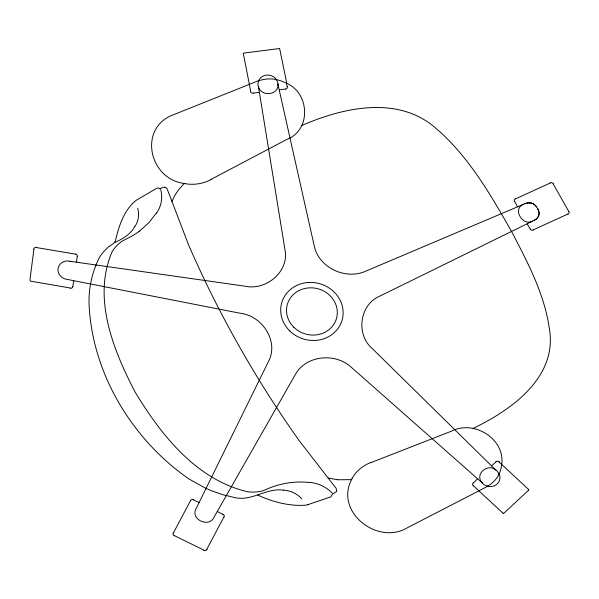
<?xml version="1.0" encoding="UTF-8"?>
<svg xmlns="http://www.w3.org/2000/svg" width="599" height="599" viewBox="0 0 599 599"><rect width="100%" height="100%" fill="white"/><g stroke="black" fill="none" stroke-linecap="round" stroke-linejoin="round"><path stroke-width="0.9" d="M76.507 262.22L77.189 256.447M33.911 249.139L29.98 279.568L30.279 281.096L70.308 288.014M283.612 490.244C266.675 487.354 252.224 501.528 235.033 497.649L222.97 494.744L211.177 490.648L206.034 488.432L189.149 479.088C132.604 440.018 92.388 374.098 89.094 304.869C88.54 291.683 90.838 278.408 95.578 266.106C96.896 262.856 98.169 259.554 99.988 256.552C101.95 253.579 104.271 250.839 106.892 248.428C109.235 245.515 113.855 244.355 115.315 241.195C118.737 226.594 123.843 210.024 136.078 200.373L156.571 188.371A2.688 2.463 16.2 0 1 160.083 188.91M72.786 286.412L73.797 280.699M307.856 504.672L330.813 496.871L332.527 493.98L336.728 491.494L336.204 488.432L299.133 440.572C255.683 379.309 218.358 313.479 188.438 244.579L171.935 201.354L174.863 195.349L178.599 189.741L184.26 183.451L185.473 183.661M258.761 80.715L258.693 80.723A40.754 37.4 16.2 0 0 256.26 81.606L173.68 114.656C137.718 127.677 148.896 179.071 184.26 183.451M352.085 478.661C333.748 511.291 377.19 545.629 407.088 527.914L478.848 490.881A1.745 1.602 16.2 0 1 479.095 491.053L502.973 513.141M499.034 474.101L499.049 474.138A36.217 33.237 16.2 0 0 501.722 464.48C505.279 438.768 473.779 419.622 451.541 431.13L370.998 462.608M211.035 179.393L286.794 139.447C311.278 130.32 309.788 93.384 286.869 83.433A7.368 6.761 16.2 0 1 286.711 82.932L279.77 49.17A1.408 1.288 16.2 0 0 279.344 48.482M173.425 532.9L190.475 500.764M206.805 549.276L223.846 517.139M134.685 226.564C130.687 234.419 122.061 239.113 115.143 242.408M156.474 212.944L148.709 222.858L139.163 231.499M528.4 490.379L503.759 513.358M523.054 204.536C512.302 209.081 522.792 226.609 532.489 221.136M473.487 485.789L478.886 490.821L485.46 487.429A40.754 37.4 16.2 0 0 487.691 486.178L487.736 486.133A32.631 29.943 16.2 0 0 499.132 474.153M473.375 482.921L477.598 478.781L482.465 483.079M491.554 465.82L496.009 461.904M160.18 188.827L160.337 188.7A6.933 6.364 16.2 0 1 164.665 187.217M277.899 83.897L278.018 84.369A8.85 8.124 16.2 0 1 278.033 84.714L314.198 245.725C318.563 267.746 345.863 280.392 365.907 271.092L523.541 204.281A19.258 17.671 16.2 0 1 524.574 203.81C528.49 201.803 533.657 202.717 536.202 206.408A14.219 13.051 16.2 0 1 536.532 206.827L537.602 208.527A16.263 14.923 16.2 0 1 538.516 210.466C540.358 214.442 537.752 218.852 533.979 220.462A19.258 17.671 16.2 0 1 532.945 220.934L379.998 296.033C359.52 304.359 355.604 334.519 372.279 348.551L495.515 469.781A8.85 8.116 16.2 0 1 495.897 470.05L496.167 470.357M139.485 231.251L133.322 235.392L122.735 240.82A36.494 33.492 16.2 0 0 112.178 251.632C92.044 297.973 113.421 350.422 135.194 392.195C161.049 435.009 196.652 480.039 247.829 491.786A36.494 33.492 16.2 0 0 263.762 490.529C277.666 483.827 293.27 480.832 308.687 482.45M472.933 428.495C511.935 409.738 558.994 376.479 548.998 326.612A101.149 92.83 16.2 0 0 548.647 323.939C542.844 290.934 526.865 260.85 511.539 231.431M515.672 198.808L550.249 183.009M533.215 229.881L567.8 214.083M301.784 125.468C344.432 106.966 400.402 94.687 438.116 130.297A101.149 92.83 16.2 0 1 440.317 132.132C470.559 159.858 491.397 196.008 511.486 231.341M524.836 203.72L528.34 202.896L531.448 203.136M307.714 504.717L307.175 504.897M306.591 505.092C289.923 506.589 272.964 501.999 257.81 495.111M534.211 220.327C537.835 218.905 540.32 214.712 538.673 210.93M279.254 89.925L285.401 88.996M279.246 48.564L244.212 53.026A1.61 1.475 16.2 0 0 243.254 53.581M253.175 93.047L259.382 92.418L284.929 249.401C289.639 271.384 266.241 290.8 245.246 286.24L69.986 261.291M351.561 479.657L337.761 479.762M337.611 479.747L328.215 478.054M36.389 247.544L75.294 254.111M487.736 486.133L487.758 486.141A9.831 9.022 16.2 0 1 481.925 482.764M536.202 206.408L536.217 206.415A13.298 12.205 16.2 0 1 536.494 206.797L536.532 206.827M531.523 203.039L533.35 203.817L536.008 206.153M193.365 499.91L199.093 502.546M174.406 535.656L203.907 550.129M217.287 511.471L222.865 514.376M495.515 469.781C487.451 463.139 474.52 474.183 481.955 482.622M477.598 478.781L351.718 367.644C336.017 352.512 305.924 354.848 295.232 374.742L214.27 516.757C209.425 528.707 189.306 519.183 196.412 507.997L268.434 361.594C279.134 341.692 262.557 316.272 241.247 313.457L67.32 279.433A10.056 9.232 16.2 0 1 58.043 268.569A10.056 9.232 16.2 0 1 69.993 261.239M499.094 462.009L528.603 489.495M527.135 223.764L530.25 228.968M553.214 183.923L568.721 211.387M514.743 201.504L517.573 206.835M258.394 86.346C260.528 96.709 278.258 95.803 278.033 84.714M171.935 201.354L167.331 189.434A3.28 3.01 16.2 0 0 164.845 187.18M287.123 86.698L286.464 83.298A36.217 33.237 16.2 0 0 276.251 79.57M243.396 53.693L250.667 91.273M258.506 86.99L259.382 92.418M160.787 189.688A33.432 30.676 16.2 0 1 156.616 213.034M308.687 482.292A33.432 30.676 16.2 0 1 332.116 493.029M276.244 79.697A10.108 9.277 16.2 0 1 278.078 84.362M258.356 86.922A9.831 9.022 16.2 0 1 258.813 80.738A32.631 29.943 16.2 0 1 276.244 79.502M351.98 478.608A38.748 35.558 16.2 0 1 370.946 462.503M253.212 93.242A2.426 2.224 16.2 0 1 250.457 91.303M258.641 80.64A10.153 9.322 16.2 0 1 266.877 75.07A10.153 9.322 16.2 0 1 276.364 79.48M495.927 470.013A10.138 9.299 16.2 0 1 498.967 474.034M137.665 208.212A25.143 23.076 16.2 0 1 134.812 226.647M537.595 208.534A15.095 13.852 16.2 0 1 538.561 210.623M211.103 179.483A38.748 35.558 16.2 0 1 185.458 183.766M287.333 86.668A2.426 2.224 16.2 0 1 285.438 89.191M499.229 474.079A10.153 9.322 16.2 0 1 497.597 483.565A10.153 9.322 16.2 0 1 487.728 486.268M190.28 500.667A2.426 2.224 16.2 0 1 193.455 499.731M174.309 535.828A2.426 2.224 16.2 0 1 173.238 532.803M206.992 549.365A2.426 2.224 16.2 0 1 203.817 550.309M222.963 514.204A2.426 2.224 16.2 0 1 224.041 517.229M503.737 513.478A1.408 1.288 16.2 0 1 503.003 513.103M528.76 489.518A1.55 1.423 16.2 0 1 528.363 490.334M533.32 230.061A2.426 2.224 16.2 0 1 530.07 229.058M568.915 211.305A2.426 2.224 16.2 0 1 567.897 214.262M550.144 182.83A2.426 2.224 16.2 0 1 553.394 183.833M514.556 201.586A2.426 2.224 16.2 0 1 515.567 198.628M75.324 253.916A2.426 2.224 16.2 0 1 77.406 256.484M33.701 249.102A2.426 2.224 16.2 0 1 36.419 247.35M72.996 286.449A2.426 2.224 16.2 0 1 70.278 288.209M495.86 461.754A2.426 2.224 16.2 0 1 499.244 461.874M473.337 485.924A2.426 2.224 16.2 0 1 473.217 482.779M283.612 490.102A25.143 23.076 16.2 0 1 301.851 498.907M289.774 330.947A31.41 28.827 16.2 0 0 342.044 320.33A31.41 28.827 16.2 0 0 303.933 283.065A31.41 28.827 16.2 0 0 289.774 330.947M293.899 327.316A25.562 23.458 16.2 0 0 336.436 318.675A25.562 23.458 16.2 0 0 305.415 288.351A25.562 23.458 16.2 0 0 293.899 327.316"/></g></svg>
